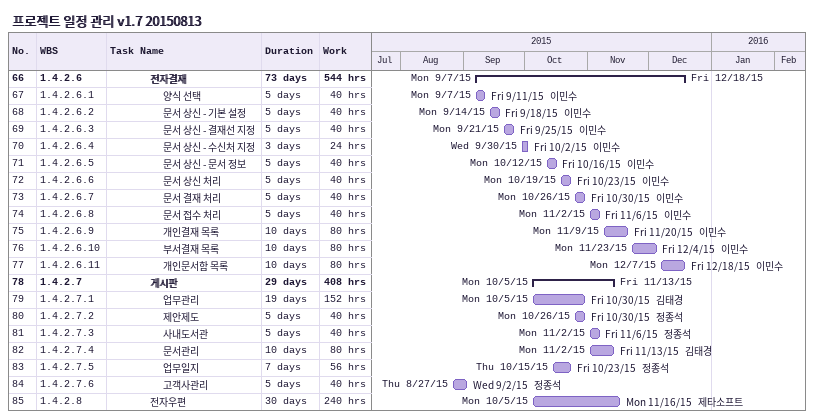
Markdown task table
프로젝트 일정 관리 v1.7 20150813

| ID | WBS | Task | Duration | Start | Finish | Resources | Work (h) |
|---|---|---|---|---|---|---|---|
| 66 | 1.4.2.6 | **전자결재** | 73d | 2015-09-07 | 2015-12-18 |  | 544 |
| 67 | 1.4.2.6.1 | 양식 선택 | 5d | 2015-09-07 | 2015-09-11 | 이민수 | 40 |
| 68 | 1.4.2.6.2 | 문서 상신 - 기본 설정 | 5d | 2015-09-14 | 2015-09-18 | 이민수 | 40 |
| 69 | 1.4.2.6.3 | 문서 상신 - 결재선 지정 | 5d | 2015-09-21 | 2015-09-25 | 이민수 | 40 |
| 70 | 1.4.2.6.4 | 문서 상신 - 수신처 지정 | 3d | 2015-09-30 | 2015-10-02 | 이민수 | 24 |
| 71 | 1.4.2.6.5 | 문서 상신 - 문서 정보 | 5d | 2015-10-12 | 2015-10-16 | 이민수 | 40 |
| 72 | 1.4.2.6.6 | 문서 상신 처리 | 5d | 2015-10-19 | 2015-10-23 | 이민수 | 40 |
| 73 | 1.4.2.6.7 | 문서 결재 처리 | 5d | 2015-10-26 | 2015-10-30 | 이민수 | 40 |
| 74 | 1.4.2.6.8 | 문서 접수 처리 | 5d | 2015-11-02 | 2015-11-06 | 이민수 | 40 |
| 75 | 1.4.2.6.9 | 개인결재 목록 | 10d | 2015-11-09 | 2015-11-20 | 이민수 | 80 |
| 76 | 1.4.2.6.10 | 부서결재 목록 | 10d | 2015-11-23 | 2015-12-04 | 이민수 | 80 |
| 77 | 1.4.2.6.11 | 개인문서함 목록 | 10d | 2015-12-07 | 2015-12-18 | 이민수 | 80 |
| 78 | 1.4.2.7 | **게시판** | 29d | 2015-10-05 | 2015-11-13 |  | 408 |
| 79 | 1.4.2.7.1 | 업무관리 | 19d | 2015-10-05 | 2015-10-30 | 김태경 | 152 |
| 80 | 1.4.2.7.2 | 제안제도 | 5d | 2015-10-26 | 2015-10-30 | 정종석 | 40 |
| 81 | 1.4.2.7.3 | 사내도서관 | 5d | 2015-11-02 | 2015-11-06 | 정종석 | 40 |
| 82 | 1.4.2.7.4 | 문서관리 | 10d | 2015-11-02 | 2015-11-13 | 김태경 | 80 |
| 83 | 1.4.2.7.5 | 업무일지 | 7d | 2015-10-15 | 2015-10-23 | 정종석 | 56 |
| 84 | 1.4.2.7.6 | 고객사관리 | 5d | 2015-08-27 | 2015-09-02 | 정종석 | 40 |
| 85 | 1.4.2.8 | 전자우편 | 30d | 2015-10-05 | 2015-11-16 | 제타소프트 | 240 |
